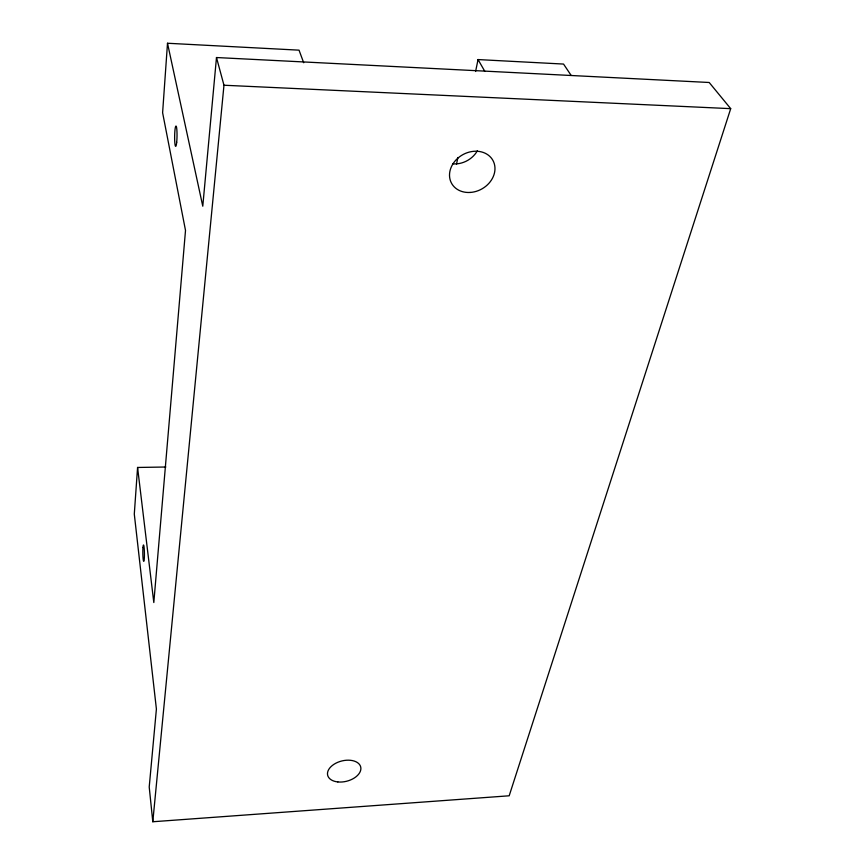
<?xml version="1.0" encoding="UTF-8"?>
<svg xmlns="http://www.w3.org/2000/svg" width="865" height="865" viewBox="0 0 865 865"><rect width="100%" height="100%" fill="white"/><g stroke="black" fill="none" stroke-linecap="round" stroke-linejoin="round"><path stroke-width="1.3" d="M165.853 467.014L137.578 467.457L134.291 514.091L156.403 709.051L149.213 786.999L152.802 821.75L509.182 795.789L730.709 108.655L709.192 82.489L216.488 57.533L202.778 206.205L167.507 43.25L299.031 50.159L303.691 62.745M167.507 43.25L162.609 112.71L185.51 230.447L153.819 602.548L137.578 467.457M152.802 821.75L223.97 85.235L216.488 57.533M456.515 164.134L457.877 157.517M475.588 71.481L478.042 59.566L563.548 64.064L571.051 75.255M223.97 85.235L730.709 108.655M478.042 59.566L484.735 71.211M477.404 150.726A22.944 19.322 -30 0 1 452.784 163.842M142.963 547.502A8.185 0.789 89.1 0 0 143.547 561.104A8.185 0.789 89.1 0 0 144.347 550.897A8.185 0.789 89.1 0 0 142.963 547.502M176.687 142.325A10.175 1.189 -89.1 0 0 176.125 126.074A10.175 1.189 -89.1 0 0 174.676 140.087A10.175 1.189 -89.1 0 0 176.687 142.325M470.106 192.452A23.625 19.592 -29.3 0 0 492.92 160.414A23.625 19.592 -29.3 0 0 453.725 162.717A23.625 19.592 -29.3 0 0 470.106 192.452M337.847 781.938A17.041 10.423 -14.3 0 0 360.737 767.093A17.041 10.423 -14.3 0 0 333.944 764.314A17.041 10.423 -14.3 0 0 337.847 781.938"/></g></svg>
